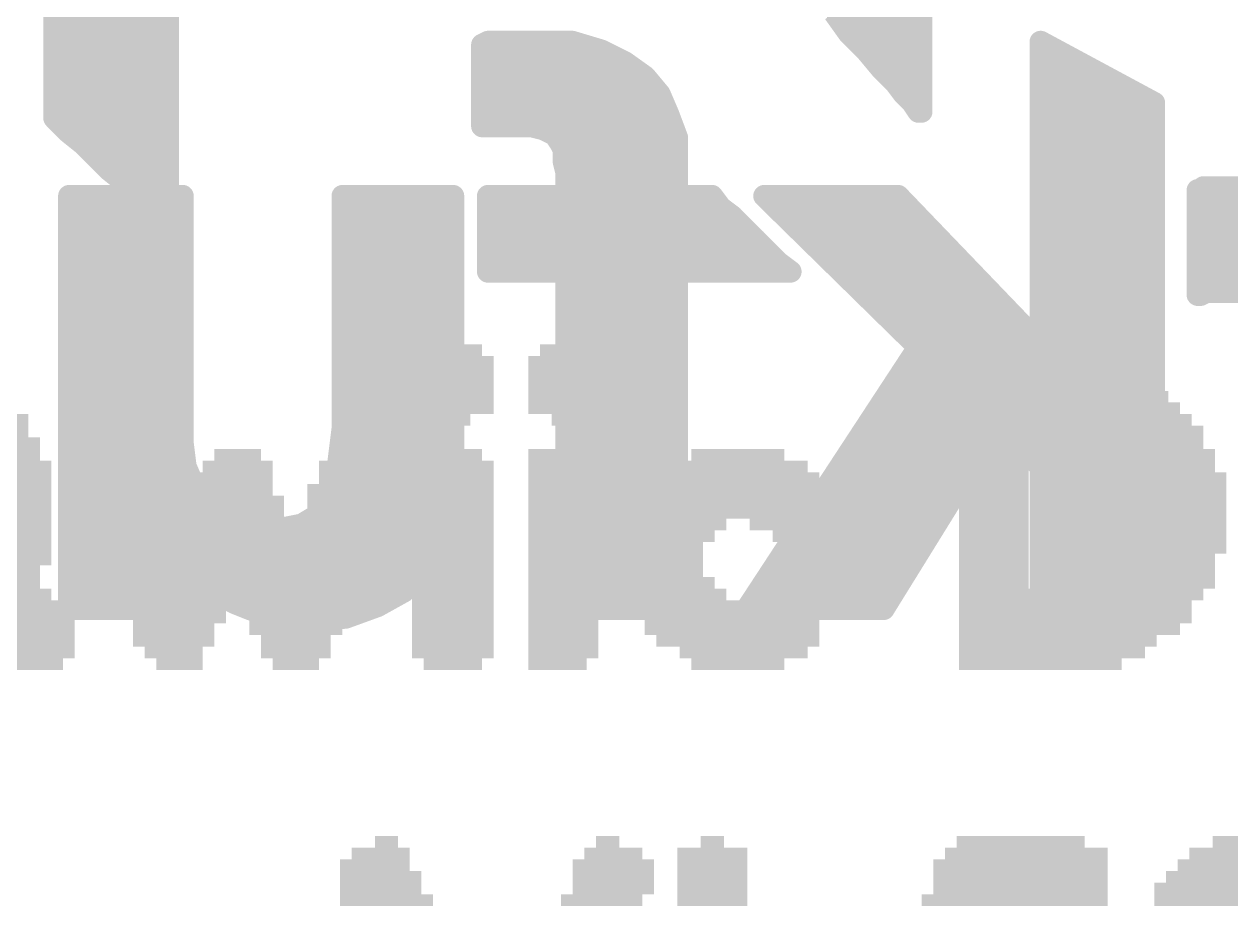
# Model space of a CAD drawing. Extents: x -15.2 to 25.5, y -11.4 to 25.5.
# Drawn here: x 8.47 to 12.619, y 19.731 to 22.763 of the extents above; entities that cross this region are included whole.
import ezdxf

# ---------------------------------------------------------------- set-up
doc = ezdxf.new("R2010")
doc.units = 0
doc.layers.add('21', color=41, linetype='CONTINUOUS')
doc.layers.add('22', color=40, linetype='CONTINUOUS')

# ---------------------------------------------------------------- blocks, each defined once
blk = doc.blocks.new('RECT')
blk.add_solid([(-0.5, -0.5), (0.5, -0.5), (-0.5, 0.5), (0.5, 0.5)])

msp = doc.modelspace()

# ---------------------------------------------------------------- linework, layer by layer
at = {"layer": '21', "const_width": 0.0762}
for points in [[(8.574, 22.44), (8.574, 24.28)], [(8.964, 23.11), (8.964, 22.09)], [(8.574, 22.7838), (8.964, 22.7838)], [(8.574, 22.7076), (8.964, 22.7076)], [(8.574, 22.6314), (8.964, 22.6314)], [(8.574, 22.5552), (8.964, 22.5552)], [(8.574, 22.479), (8.964, 22.479)], [(8.624, 22.39), (8.574, 22.44)], [(8.6112, 22.4028), (8.964, 22.4028)], [(8.674, 22.35), (8.624, 22.39)], [(8.714, 22.31), (8.674, 22.35)], [(8.6974, 22.3266), (8.964, 22.3266)], [(8.764, 22.26), (8.714, 22.31)], [(8.814, 22.22), (8.764, 22.26)], [(8.776, 22.2504), (8.964, 22.2504)], [(8.864, 22.18), (8.814, 22.22)], [(8.914, 22.13), (8.864, 22.18)], [(8.8698, 22.1742), (8.964, 22.1742)], [(8.964, 22.09), (8.914, 22.13)], [(8.954, 22.098), (8.964, 22.098)]]:
    msp.add_lwpolyline(points, dxfattribs=at)
at = {"layer": '21', "const_width": 0.0381}
for points in [[(8.574, 22.8028, 1), (8.574, 22.7647)], [(8.964, 22.7647, 1), (8.964, 22.8028)], [(8.574, 22.7266, 1), (8.574, 22.6885)], [(8.964, 22.6885, 1), (8.964, 22.7266)], [(8.574, 22.6505, 1), (8.574, 22.6124)], [(8.964, 22.6124, 1), (8.964, 22.6505)], [(8.574, 22.5743, 1), (8.574, 22.5362)], [(8.964, 22.5362, 1), (8.964, 22.5743)], [(8.574, 22.4981, 1), (8.574, 22.46)], [(8.964, 22.46, 1), (8.964, 22.4981)], [(8.5549, 22.44, 1), (8.593, 22.44)], [(8.5875, 22.4535, 1), (8.5605, 22.4265)], [(8.6112, 22.4219, 1), (8.6112, 22.3838)], [(8.6359, 22.4049, 1), (8.6121, 22.3751)], [(8.6105, 22.3765, 1), (8.6375, 22.4035)], [(8.964, 22.3838, 1), (8.964, 22.4219)], [(8.6875, 22.3635, 1), (8.6605, 22.3365)], [(8.6621, 22.3351, 1), (8.6859, 22.3649)], [(8.6974, 22.3457, 1), (8.6974, 22.3076)], [(8.964, 22.3076, 1), (8.964, 22.3457)], [(8.7275, 22.3235, 1), (8.7005, 22.2965)], [(8.7005, 22.2965, 1), (8.7275, 22.3235)], [(8.7759, 22.2749, 1), (8.7521, 22.2451)], [(8.7505, 22.2465, 1), (8.7775, 22.2735)], [(8.776, 22.2695, 1), (8.776, 22.2314)], [(8.964, 22.2314, 1), (8.964, 22.2695)], [(8.8259, 22.2349, 1), (8.8021, 22.2051)], [(8.8021, 22.2051, 1), (8.8259, 22.2349)], [(8.8775, 22.1935, 1), (8.8505, 22.1665)], [(8.8698, 22.1933, 1), (8.8698, 22.1552)], [(8.8521, 22.1651, 1), (8.8759, 22.1949)], [(8.964, 22.1552, 1), (8.964, 22.1933)], [(8.9259, 22.1449, 1), (8.9021, 22.1151)], [(8.9005, 22.1165, 1), (8.9275, 22.1435)], [(8.954, 22.1171, 1), (8.954, 22.079)], [(8.9521, 22.0751, 1), (8.9759, 22.1049)], [(8.964, 22.079, 1), (8.964, 22.1171)], [(8.945, 22.09, 1), (8.9831, 22.09)]]:
    msp.add_lwpolyline(points, format="xyb", dxfattribs=at)
at = {"layer": '22', "const_width": 0.0762}
for points in [[(11.555, 23.742), (11.555, 22.462)], [(11.305, 22.732), (11.255, 22.802)], [(11.268, 22.7838), (11.555, 22.7838)], [(10.065, 22.702), (10.045, 22.692)], [(10.355, 22.702), (10.065, 22.702)], [(10.455, 22.672), (10.355, 22.702)], [(11.365, 22.672), (11.305, 22.732)], [(11.3294, 22.7076), (11.555, 22.7076)], [(12.355, 22.492), (11.965, 22.702)], [(11.965, 22.702), (11.965, 21.662)], [(10.045, 22.692), (10.045, 22.412)], [(10.535, 22.632), (10.455, 22.672)], [(11.415, 22.612), (11.365, 22.672)], [(10.045, 22.6314), (10.5358, 22.6314)], [(10.605, 22.582), (10.535, 22.632)], [(11.3988, 22.6314), (11.555, 22.6314)], [(11.965, 22.6314), (12.0961, 22.6314)], [(10.655, 22.522), (10.605, 22.582)], [(11.465, 22.562), (11.415, 22.612)], [(10.045, 22.5552), (10.6273, 22.5552)], [(11.495, 22.522), (11.465, 22.562)], [(11.4701, 22.5552), (11.555, 22.5552)], [(11.965, 22.5552), (12.2376, 22.5552)], [(10.685, 22.452), (10.655, 22.522)], [(11.525, 22.492), (11.495, 22.522)], [(11.545, 22.462), (11.525, 22.492)], [(12.355, 20.752), (12.355, 22.492)], [(10.045, 22.479), (10.6734, 22.479)], [(10.715, 22.372), (10.685, 22.452)], [(11.5337, 22.479), (11.555, 22.479)], [(11.555, 22.462), (11.545, 22.462)], [(11.965, 22.479), (12.355, 22.479)], [(10.045, 22.412), (10.215, 22.412)], [(10.215, 22.412), (10.255, 22.402)], [(10.2518, 22.4028), (10.7035, 22.4028)], [(10.255, 22.402), (10.275, 22.392)], [(10.275, 22.392), (10.295, 22.382)], [(10.295, 22.382), (10.315, 22.352)], [(10.715, 22.172), (10.715, 22.372)], [(11.965, 22.4028), (12.355, 22.4028)], [(10.315, 22.352), (10.325, 22.332)], [(10.325, 22.332), (10.325, 22.292)], [(10.325, 22.3266), (10.715, 22.3266)], [(11.965, 22.3266), (12.355, 22.3266)], [(10.325, 22.292), (10.335, 22.252)], [(10.335, 22.252), (10.335, 22.172)], [(10.335, 22.2504), (10.715, 22.2504)], [(11.965, 22.2504), (12.355, 22.2504)], [(12.525, 22.202), (12.515, 22.192)], [(12.665, 22.202), (12.525, 22.202)], [(9.015, 22.172), (8.625, 22.172)], [(8.625, 22.172), (8.625, 20.932)], [(9.015, 21.322), (9.015, 22.172)], [(9.945, 22.172), (9.565, 22.172)], [(9.565, 22.172), (9.565, 21.372)], [(9.945, 21.172), (9.945, 22.172)], [(10.335, 22.172), (10.065, 22.172)], [(10.065, 22.172), (10.065, 21.912)], [(10.335, 22.1742), (10.715, 22.1742)], [(10.835, 22.172), (10.715, 22.172)], [(10.865, 22.132), (10.835, 22.172)], [(11.475, 22.172), (11.015, 22.172)], [(11.015, 22.172), (11.545, 21.652)], [(11.965, 21.662), (11.475, 22.172)], [(11.965, 22.1742), (12.355, 22.1742)], [(12.515, 22.192), (12.505, 22.192)], [(12.505, 22.192), (12.505, 21.832)], [(12.505, 22.1742), (12.7584, 22.1742)], [(10.905, 22.102), (10.865, 22.132)], [(8.625, 22.098), (9.015, 22.098)], [(9.565, 22.098), (9.945, 22.098)], [(10.065, 22.098), (10.909, 22.098)], [(10.935, 22.072), (10.905, 22.102)], [(11.0904, 22.098), (11.5461, 22.098)], [(11.965, 22.098), (12.355, 22.098)], [(12.505, 22.098), (12.895, 22.098)], [(10.965, 22.042), (10.935, 22.072)], [(11.005, 22.002), (10.965, 22.042)], [(8.625, 22.0218), (9.015, 22.0218)], [(9.565, 22.0218), (9.945, 22.0218)], [(10.065, 22.0218), (10.9852, 22.0218)], [(11.035, 21.972), (11.005, 22.002)], [(11.1681, 22.0218), (11.6193, 22.0218)], [(11.965, 22.0218), (12.355, 22.0218)], [(12.505, 22.0218), (12.9652, 22.0218)], [(11.065, 21.942), (11.035, 21.972)], [(8.625, 21.9456), (9.015, 21.9456)], [(9.565, 21.9456), (9.945, 21.9456)], [(10.065, 21.9456), (11.0614, 21.9456)], [(10.065, 21.912), (10.335, 21.912)], [(10.335, 21.912), (10.335, 20.752)], [(10.715, 21.912), (11.105, 21.912)], [(10.715, 21.762), (10.715, 21.912)], [(11.105, 21.912), (11.065, 21.942)], [(11.2458, 21.9456), (11.6925, 21.9456)], [(11.965, 21.9456), (12.355, 21.9456)], [(12.505, 21.9456), (13.0201, 21.9456)], [(8.625, 21.8694), (9.015, 21.8694)], [(9.565, 21.8694), (9.945, 21.8694)], [(10.335, 21.8694), (10.715, 21.8694)], [(11.3234, 21.8694), (11.7657, 21.8694)], [(11.965, 21.8694), (12.355, 21.8694)], [(12.505, 21.8694), (13.415, 21.8694)], [(12.505, 21.832), (12.515, 21.832)], [(12.515, 21.832), (12.535, 21.842)], [(12.535, 21.842), (12.645, 21.842)], [(12.645, 21.842), (12.745, 21.832)], [(8.625, 21.7932), (9.015, 21.7932)], [(9.565, 21.7932), (9.945, 21.7932)], [(10.335, 21.7932), (10.715, 21.7932)], [(11.4011, 21.7932), (11.8389, 21.7932)], [(11.965, 21.7932), (12.355, 21.7932)], [(10.715, 20.752), (10.715, 21.762)], [(8.625, 21.717), (9.015, 21.717)], [(9.565, 21.717), (9.945, 21.717)], [(10.335, 21.717), (10.715, 21.717)], [(11.4787, 21.717), (11.9122, 21.717)], [(11.965, 21.717), (12.355, 21.717)], [(8.625, 21.6408), (9.015, 21.6408)], [(9.565, 21.6408), (9.945, 21.6408)], [(10.335, 21.6408), (10.715, 21.6408)], [(11.545, 21.652), (10.955, 20.752)], [(11.5377, 21.6408), (12.355, 21.6408)], [(8.625, 21.5646), (9.015, 21.5646)], [(9.565, 21.5646), (9.945, 21.5646)], [(10.335, 21.5646), (10.715, 21.5646)], [(11.4877, 21.5646), (12.355, 21.5646)], [(8.625, 21.4884), (9.015, 21.4884)], [(9.565, 21.4884), (9.945, 21.4884)], [(10.335, 21.4884), (10.715, 21.4884)], [(11.4378, 21.4884), (12.355, 21.4884)], [(8.625, 21.4122), (9.015, 21.4122)], [(9.565, 21.372), (9.555, 21.292)], [(9.565, 21.4122), (9.945, 21.4122)], [(10.335, 21.4122), (10.715, 21.4122)], [(11.3878, 21.4122), (12.355, 21.4122)], [(11.425, 20.752), (11.815, 21.382)], [(11.815, 21.382), (11.965, 21.242)], [(8.625, 21.336), (9.015, 21.336)], [(9.5605, 21.336), (9.945, 21.336)], [(10.335, 21.336), (10.715, 21.336)], [(11.3378, 21.336), (11.7865, 21.336)], [(11.8643, 21.336), (12.355, 21.336)], [(9.025, 21.242), (9.015, 21.322)], [(9.555, 21.292), (9.545, 21.212)], [(8.625, 21.2598), (9.0228, 21.2598)], [(9.551, 21.2598), (9.945, 21.2598)], [(10.335, 21.2598), (10.715, 21.2598)], [(11.2879, 21.2598), (11.7393, 21.2598)], [(11.9459, 21.2598), (12.355, 21.2598)], [(9.055, 21.172), (9.025, 21.242)], [(9.545, 21.212), (9.535, 21.152)], [(11.965, 21.242), (11.965, 20.752)], [(8.625, 21.1836), (9.05, 21.1836)], [(9.085, 21.112), (9.055, 21.172)], [(9.5403, 21.1836), (9.945, 21.1836)], [(9.925, 21.062), (9.945, 21.172)], [(10.335, 21.1836), (10.715, 21.1836)], [(11.2379, 21.1836), (11.6922, 21.1836)], [(11.965, 21.1836), (12.355, 21.1836)], [(9.535, 21.152), (9.505, 21.112)], [(8.625, 21.1074), (9.0896, 21.1074)], [(9.125, 21.072), (9.085, 21.112)], [(9.505, 21.112), (9.475, 21.072)], [(9.5015, 21.1074), (9.9333, 21.1074)], [(10.335, 21.1074), (10.715, 21.1074)], [(11.188, 21.1074), (11.645, 21.1074)], [(11.965, 21.1074), (12.355, 21.1074)], [(9.175, 21.042), (9.125, 21.072)], [(9.235, 21.032), (9.175, 21.042)], [(9.425, 21.042), (9.375, 21.032)], [(9.475, 21.072), (9.425, 21.042)], [(9.895, 20.962), (9.925, 21.062)], [(8.625, 21.0312), (9.2414, 21.0312)], [(9.315, 21.022), (9.235, 21.032)], [(9.375, 21.032), (9.315, 21.022)], [(9.3702, 21.0312), (9.9158, 21.0312)], [(10.335, 21.0312), (10.715, 21.0312)], [(11.138, 21.0312), (11.5978, 21.0312)], [(11.965, 21.0312), (12.355, 21.0312)], [(9.845, 20.872), (9.895, 20.962)], [(8.625, 20.955), (9.8911, 20.955)], [(8.625, 20.932), (8.625, 20.752)], [(8.995, 20.752), (8.995, 20.952)], [(8.995, 20.952), (9.005, 20.952)], [(9.005, 20.952), (9.045, 20.892)], [(10.335, 20.955), (10.715, 20.955)], [(11.0881, 20.955), (11.5507, 20.955)], [(11.965, 20.955), (12.355, 20.955)], [(8.625, 20.8788), (8.995, 20.8788)], [(9.045, 20.892), (9.085, 20.842)], [(9.0556, 20.8788), (9.8488, 20.8788)], [(10.335, 20.8788), (10.715, 20.8788)], [(11.0381, 20.8788), (11.5035, 20.8788)], [(11.965, 20.8788), (12.355, 20.8788)], [(9.085, 20.842), (9.135, 20.802)], [(9.775, 20.812), (9.845, 20.872)], [(8.625, 20.8026), (8.995, 20.8026)], [(9.1342, 20.8026), (9.7581, 20.8026)], [(9.135, 20.802), (9.195, 20.772)], [(9.685, 20.762), (9.775, 20.812)], [(10.335, 20.8026), (10.715, 20.8026)], [(10.9882, 20.8026), (11.4563, 20.8026)], [(11.965, 20.8026), (12.355, 20.8026)], [(8.625, 20.752), (8.995, 20.752)], [(9.195, 20.772), (9.245, 20.752)], [(9.245, 20.752), (9.305, 20.732)], [(9.575, 20.722), (9.685, 20.762)], [(10.335, 20.752), (10.715, 20.752)], [(10.955, 20.752), (11.425, 20.752)], [(11.965, 20.752), (12.355, 20.752)], [(9.305, 20.732), (9.375, 20.722)], [(9.3442, 20.7264), (9.5871, 20.7264)], [(9.375, 20.722), (9.435, 20.712)], [(9.435, 20.712), (9.575, 20.722)]]:
    msp.add_lwpolyline(points, dxfattribs=at)
at = {"layer": '22', "const_width": 0.0381}
for points in [[(11.268, 22.8028, 1), (11.268, 22.7647)], [(11.555, 22.7647, 1), (11.555, 22.8028)], [(10.065, 22.7211, 1), (10.065, 22.683)], [(10.0735, 22.685, 1), (10.0565, 22.719)], [(10.3605, 22.7202, 1), (10.3495, 22.6838)], [(10.355, 22.683, 1), (10.355, 22.7211)], [(11.3185, 22.7455, 1), (11.2915, 22.7185)], [(11.2895, 22.7209, 1), (11.3205, 22.7431)], [(11.3294, 22.7266, 1), (11.3294, 22.6885)], [(11.555, 22.6885, 1), (11.555, 22.7266)], [(11.984, 22.702, 1), (11.9459, 22.702)], [(11.974, 22.7188, 1), (11.956, 22.6852)], [(10.064, 22.692, 1), (10.0259, 22.692)], [(10.0365, 22.709, 1), (10.0535, 22.675)], [(10.4635, 22.689, 1), (10.4465, 22.655)], [(10.4495, 22.6538, 1), (10.4605, 22.6902)], [(11.3796, 22.6842, 1), (11.3504, 22.6598)], [(11.3515, 22.6585, 1), (11.3785, 22.6855)], [(10.045, 22.6505, 1), (10.045, 22.6124)], [(10.5461, 22.6475, 1), (10.5239, 22.6165)], [(10.5265, 22.615, 1), (10.5435, 22.649)], [(10.5358, 22.6124, 1), (10.5358, 22.6505)], [(11.3988, 22.6505, 1), (11.3988, 22.6124)], [(11.555, 22.6124, 1), (11.555, 22.6505)], [(11.965, 22.6505, 1), (11.965, 22.6124)], [(12.0961, 22.6124, 1), (12.0961, 22.6505)], [(10.6196, 22.5942, 1), (10.5904, 22.5698)], [(10.5939, 22.5665, 1), (10.6161, 22.5975)], [(11.4285, 22.6255, 1), (11.4015, 22.5985)], [(11.4004, 22.5998, 1), (11.4296, 22.6242)], [(10.045, 22.5743, 1), (10.045, 22.5362)], [(10.6273, 22.5362, 1), (10.6273, 22.5743)], [(11.4802, 22.5734, 1), (11.4498, 22.5506)], [(11.4701, 22.5743, 1), (11.4701, 22.5362)], [(11.4515, 22.5485, 1), (11.4785, 22.5755)], [(11.555, 22.5362, 1), (11.555, 22.5743)], [(11.965, 22.5743, 1), (11.965, 22.5362)], [(12.2376, 22.5362, 1), (12.2376, 22.5743)], [(10.6725, 22.5295, 1), (10.6375, 22.5145)], [(10.6404, 22.5098, 1), (10.6696, 22.5342)], [(11.5085, 22.5355, 1), (11.4815, 22.5085)], [(11.4798, 22.5106, 1), (11.5102, 22.5334)], [(11.5409, 22.5026, 1), (11.5091, 22.4814)], [(12.3741, 22.492, 1), (12.336, 22.492)], [(10.045, 22.4981, 1), (10.045, 22.46)], [(10.7028, 22.4587, 1), (10.6672, 22.4453)], [(10.6734, 22.46, 1), (10.6734, 22.4981)], [(11.5115, 22.4785, 1), (11.5385, 22.5055)], [(11.5337, 22.4981, 1), (11.5337, 22.46)], [(11.545, 22.481, 1), (11.545, 22.4429)], [(11.5291, 22.4514, 1), (11.5609, 22.4726)], [(11.555, 22.46, 1), (11.555, 22.4981)], [(11.555, 22.4429, 1), (11.555, 22.481)], [(11.965, 22.4981, 1), (11.965, 22.46)], [(12.346, 22.4752, 1), (12.364, 22.5088)], [(12.355, 22.46, 1), (12.355, 22.4981)], [(10.045, 22.4311, 1), (10.045, 22.393)], [(10.2196, 22.4305, 1), (10.2104, 22.3935)], [(10.215, 22.393, 1), (10.215, 22.4311)], [(10.6675, 22.4445, 1), (10.7025, 22.4595)], [(11.5359, 22.462, 1), (11.574, 22.462)], [(10.0259, 22.412, 1), (10.064, 22.412)], [(10.2518, 22.4219, 1), (10.2518, 22.3838)], [(10.2635, 22.419, 1), (10.2465, 22.385)], [(10.2504, 22.3835, 1), (10.2596, 22.4205)], [(10.2835, 22.409, 1), (10.2665, 22.375)], [(10.2665, 22.375, 1), (10.2835, 22.409)], [(10.3109, 22.3926, 1), (10.2791, 22.3714)], [(10.2865, 22.365, 1), (10.3035, 22.399)], [(10.734, 22.372, 1), (10.6959, 22.372)], [(10.7035, 22.3838, 1), (10.7035, 22.4219)], [(11.965, 22.4219, 1), (11.965, 22.3838)], [(12.355, 22.3838, 1), (12.355, 22.4219)], [(10.332, 22.3605, 1), (10.298, 22.3435)], [(10.2991, 22.3414, 1), (10.3309, 22.3626)], [(10.3441, 22.332, 1), (10.306, 22.332)], [(10.325, 22.3457, 1), (10.325, 22.3076)], [(10.6972, 22.3653, 1), (10.7328, 22.3787)], [(10.715, 22.3076, 1), (10.715, 22.3457)], [(11.965, 22.3457, 1), (11.965, 22.3076)], [(12.355, 22.3076, 1), (12.355, 22.3457)], [(10.3435, 22.2966, 1), (10.3065, 22.2874)], [(10.308, 22.3235, 1), (10.342, 22.3405)], [(10.306, 22.292, 1), (10.3441, 22.292)], [(10.335, 22.2695, 1), (10.335, 22.2314)], [(10.3541, 22.252, 1), (10.316, 22.252)], [(10.715, 22.2314, 1), (10.715, 22.2695)], [(11.965, 22.2695, 1), (11.965, 22.2314)], [(12.355, 22.2314, 1), (12.355, 22.2695)], [(10.3165, 22.2474, 1), (10.3535, 22.2566)], [(12.525, 22.2211, 1), (12.525, 22.183)], [(12.5385, 22.1885, 1), (12.5115, 22.2155)], [(8.625, 22.1911, 1), (8.625, 22.153)], [(8.6441, 22.172, 1), (8.6059, 22.172)], [(9.0341, 22.172, 1), (8.996, 22.172)], [(9.015, 22.153, 1), (9.015, 22.1911)], [(9.565, 22.1911, 1), (9.565, 22.153)], [(9.5841, 22.172, 1), (9.546, 22.172)], [(9.9641, 22.172, 1), (9.926, 22.172)], [(9.945, 22.153, 1), (9.945, 22.1911)], [(10.065, 22.1911, 1), (10.065, 22.153)], [(10.0841, 22.172, 1), (10.046, 22.172)], [(10.335, 22.1933, 1), (10.335, 22.1552)], [(10.335, 22.153, 1), (10.335, 22.1911)], [(10.715, 22.1911, 1), (10.715, 22.153)], [(10.715, 22.1552, 1), (10.715, 22.1933)], [(10.8502, 22.1834, 1), (10.8198, 22.1606)], [(10.835, 22.153, 1), (10.835, 22.1911)], [(11.015, 22.1911, 1), (11.015, 22.153)], [(11.0283, 22.1856, 1), (11.0017, 22.1584)], [(11.4887, 22.1852, 1), (11.4613, 22.1588)], [(11.475, 22.153, 1), (11.475, 22.1911)], [(11.965, 22.1933, 1), (11.965, 22.1552)], [(12.355, 22.1552, 1), (12.355, 22.1933)], [(12.505, 22.2111, 1), (12.505, 22.173)], [(12.505, 22.1933, 1), (12.505, 22.1552)], [(12.5241, 22.192, 1), (12.486, 22.192)], [(12.5015, 22.2055, 1), (12.5285, 22.1785)], [(12.515, 22.173, 1), (12.515, 22.2111)], [(10.316, 22.172, 1), (10.3541, 22.172)], [(10.6959, 22.172, 1), (10.734, 22.172)], [(10.8764, 22.1472, 1), (10.8536, 22.1168)], [(10.8498, 22.1206, 1), (10.8802, 22.1434)], [(8.625, 22.1171, 1), (8.625, 22.079)], [(9.015, 22.079, 1), (9.015, 22.1171)], [(9.565, 22.1171, 1), (9.565, 22.079)], [(9.945, 22.079, 1), (9.945, 22.1171)], [(10.065, 22.1171, 1), (10.065, 22.079)], [(10.9185, 22.1155, 1), (10.8915, 22.0885)], [(10.8936, 22.0868, 1), (10.9164, 22.1172)], [(10.909, 22.079, 1), (10.909, 22.1171)], [(11.0904, 22.1171, 1), (11.0904, 22.079)], [(11.5461, 22.079, 1), (11.5461, 22.1171)], [(11.965, 22.1171, 1), (11.965, 22.079)], [(12.355, 22.079, 1), (12.355, 22.1171)], [(12.505, 22.1171, 1), (12.505, 22.079)], [(10.9485, 22.0855, 1), (10.9215, 22.0585)], [(10.9215, 22.0585, 1), (10.9485, 22.0855)], [(10.9785, 22.0555, 1), (10.9515, 22.0285)], [(10.9515, 22.0285, 1), (10.9785, 22.0555)], [(8.625, 22.0409, 1), (8.625, 22.0028)], [(9.015, 22.0028, 1), (9.015, 22.0409)], [(9.565, 22.0409, 1), (9.565, 22.0028)], [(9.945, 22.0028, 1), (9.945, 22.0409)], [(10.065, 22.0409, 1), (10.065, 22.0028)], [(10.9852, 22.0028, 1), (10.9852, 22.0409)], [(11.0185, 22.0155, 1), (10.9915, 21.9885)], [(10.9915, 21.9885, 1), (11.0185, 22.0155)], [(11.1681, 22.0409, 1), (11.1681, 22.0028)], [(11.6193, 22.0028, 1), (11.6193, 22.0409)], [(11.965, 22.0409, 1), (11.965, 22.0028)], [(12.355, 22.0028, 1), (12.355, 22.0409)], [(12.505, 22.0409, 1), (12.505, 22.0028)], [(11.0485, 21.9855, 1), (11.0215, 21.9585)], [(11.0215, 21.9585, 1), (11.0485, 21.9855)], [(8.625, 21.9647, 1), (8.625, 21.9266)], [(9.015, 21.9266, 1), (9.015, 21.9647)], [(9.565, 21.9647, 1), (9.565, 21.9266)], [(9.945, 21.9266, 1), (9.945, 21.9647)], [(10.065, 21.9647, 1), (10.065, 21.9266)], [(10.065, 21.9311, 1), (10.065, 21.893)], [(10.3541, 21.912, 1), (10.316, 21.912)], [(10.335, 21.893, 1), (10.335, 21.9311)], [(10.734, 21.912, 1), (10.6959, 21.912)], [(10.715, 21.9311, 1), (10.715, 21.893)], [(11.0764, 21.9572, 1), (11.0536, 21.9268)], [(11.0515, 21.9285, 1), (11.0785, 21.9555)], [(11.0614, 21.9266, 1), (11.0614, 21.9647)], [(11.105, 21.893, 1), (11.105, 21.9311)], [(11.2458, 21.9647, 1), (11.2458, 21.9266)], [(11.6925, 21.9266, 1), (11.6925, 21.9647)], [(11.965, 21.9647, 1), (11.965, 21.9266)], [(12.355, 21.9266, 1), (12.355, 21.9647)], [(12.505, 21.9647, 1), (12.505, 21.9266)], [(8.625, 21.8885, 1), (8.625, 21.8504)], [(9.015, 21.8504, 1), (9.015, 21.8885)], [(9.565, 21.8885, 1), (9.565, 21.8504)], [(9.945, 21.8504, 1), (9.945, 21.8885)], [(10.046, 21.912, 1), (10.0841, 21.912)], [(10.335, 21.8885, 1), (10.335, 21.8504)], [(10.715, 21.8504, 1), (10.715, 21.8885)], [(11.0936, 21.8968, 1), (11.1164, 21.9272)], [(11.3234, 21.8885, 1), (11.3234, 21.8504)], [(11.7657, 21.8504, 1), (11.7657, 21.8885)], [(11.965, 21.8885, 1), (11.965, 21.8504)], [(12.355, 21.8504, 1), (12.355, 21.8885)], [(12.505, 21.8885, 1), (12.505, 21.8504)], [(12.505, 21.8511, 1), (12.505, 21.813)], [(12.5065, 21.849, 1), (12.5235, 21.815)], [(12.515, 21.813, 1), (12.515, 21.8511)], [(12.535, 21.8611, 1), (12.535, 21.823)], [(12.5435, 21.825, 1), (12.5265, 21.859)], [(12.6469, 21.861, 1), (12.6431, 21.823)], [(8.625, 21.8123, 1), (8.625, 21.7742)], [(9.015, 21.7742, 1), (9.015, 21.8123)], [(9.565, 21.8123, 1), (9.565, 21.7742)], [(9.945, 21.7742, 1), (9.945, 21.8123)], [(10.335, 21.8123, 1), (10.335, 21.7742)], [(10.715, 21.7742, 1), (10.715, 21.8123)], [(11.4011, 21.8123, 1), (11.4011, 21.7742)], [(11.8389, 21.7742, 1), (11.8389, 21.8123)], [(11.965, 21.8123, 1), (11.965, 21.7742)], [(12.355, 21.7742, 1), (12.355, 21.8123)], [(12.486, 21.832, 1), (12.5241, 21.832)], [(10.734, 21.762, 1), (10.6959, 21.762)], [(8.625, 21.7361, 1), (8.625, 21.698)], [(9.015, 21.698, 1), (9.015, 21.7361)], [(9.565, 21.7361, 1), (9.565, 21.698)], [(9.945, 21.698, 1), (9.945, 21.7361)], [(10.335, 21.7361, 1), (10.335, 21.698)], [(10.6959, 21.762, 1), (10.734, 21.762)], [(10.715, 21.698, 1), (10.715, 21.7361)], [(11.4787, 21.7361, 1), (11.4787, 21.698)], [(11.9122, 21.698, 1), (11.9122, 21.7361)], [(11.965, 21.7361, 1), (11.965, 21.698)], [(12.355, 21.698, 1), (12.355, 21.7361)], [(8.625, 21.6599, 1), (8.625, 21.6218)], [(9.015, 21.6218, 1), (9.015, 21.6599)], [(9.565, 21.6599, 1), (9.565, 21.6218)], [(9.945, 21.6218, 1), (9.945, 21.6599)], [(10.335, 21.6599, 1), (10.335, 21.6218)], [(10.715, 21.6218, 1), (10.715, 21.6599)], [(11.5377, 21.6599, 1), (11.5377, 21.6218)], [(11.5609, 21.6416, 1), (11.5291, 21.6624)], [(11.5317, 21.6384, 1), (11.5583, 21.6656)], [(11.9459, 21.662, 1), (11.984, 21.662)], [(11.9513, 21.6488, 1), (11.9787, 21.6752)], [(12.355, 21.6218, 1), (12.355, 21.6599)], [(8.625, 21.5837, 1), (8.625, 21.5456)], [(9.015, 21.5456, 1), (9.015, 21.5837)], [(9.565, 21.5837, 1), (9.565, 21.5456)], [(9.945, 21.5456, 1), (9.945, 21.5837)], [(10.335, 21.5837, 1), (10.335, 21.5456)], [(10.715, 21.5456, 1), (10.715, 21.5837)], [(11.4877, 21.5837, 1), (11.4877, 21.5456)], [(12.355, 21.5456, 1), (12.355, 21.5837)], [(8.625, 21.5075, 1), (8.625, 21.4694)], [(9.015, 21.4694, 1), (9.015, 21.5075)], [(9.565, 21.5075, 1), (9.565, 21.4694)], [(9.945, 21.4694, 1), (9.945, 21.5075)], [(10.335, 21.5075, 1), (10.335, 21.4694)], [(10.715, 21.4694, 1), (10.715, 21.5075)], [(11.4378, 21.5075, 1), (11.4378, 21.4694)], [(12.355, 21.4694, 1), (12.355, 21.5075)], [(8.625, 21.4313, 1), (8.625, 21.3932)], [(9.015, 21.3932, 1), (9.015, 21.4313)], [(9.565, 21.4313, 1), (9.565, 21.3932)], [(9.5839, 21.3696, 1), (9.5461, 21.3744)], [(9.945, 21.3932, 1), (9.945, 21.4313)], [(10.335, 21.4313, 1), (10.335, 21.3932)], [(10.715, 21.3932, 1), (10.715, 21.4313)], [(11.3878, 21.4313, 1), (11.3878, 21.3932)], [(11.828, 21.3959, 1), (11.802, 21.3681)], [(11.8312, 21.372, 1), (11.7988, 21.392)], [(12.355, 21.3932, 1), (12.355, 21.4313)], [(8.625, 21.3551, 1), (8.625, 21.317)], [(9.015, 21.317, 1), (9.015, 21.3551)], [(9.5605, 21.3551, 1), (9.5605, 21.317)], [(9.546, 21.372, 1), (9.5841, 21.372)], [(9.945, 21.317, 1), (9.945, 21.3551)], [(10.335, 21.3551, 1), (10.335, 21.317)], [(10.715, 21.317, 1), (10.715, 21.3551)], [(11.3378, 21.3551, 1), (11.3378, 21.317)], [(11.7865, 21.317, 1), (11.7865, 21.3551)], [(11.8643, 21.3551, 1), (11.8643, 21.317)], [(12.355, 21.317, 1), (12.355, 21.3551)], [(9.0339, 21.3244, 1), (8.9961, 21.3196)], [(8.996, 21.322, 1), (9.0341, 21.322)], [(9.5739, 21.2896, 1), (9.5361, 21.2944)], [(8.625, 21.2789, 1), (8.625, 21.2408)], [(9.0228, 21.2408, 1), (9.0228, 21.2789)], [(9.551, 21.2789, 1), (9.551, 21.2408)], [(9.5361, 21.2944, 1), (9.5739, 21.2896)], [(9.945, 21.2408, 1), (9.945, 21.2789)], [(10.335, 21.2789, 1), (10.335, 21.2408)], [(10.715, 21.2408, 1), (10.715, 21.2789)], [(11.2879, 21.2789, 1), (11.2879, 21.2408)], [(11.7393, 21.2408, 1), (11.7393, 21.2789)], [(11.9459, 21.2789, 1), (11.9459, 21.2408)], [(12.355, 21.2408, 1), (12.355, 21.2789)], [(9.0425, 21.2495, 1), (9.0075, 21.2345)], [(9.0061, 21.2396, 1), (9.0439, 21.2444)], [(9.5638, 21.2089, 1), (9.5262, 21.2151)], [(11.984, 21.242, 1), (11.9459, 21.242)], [(11.952, 21.2281, 1), (11.978, 21.2559)], [(8.625, 21.2027, 1), (8.625, 21.1646)], [(9.072, 21.1805, 1), (9.038, 21.1635)], [(9.05, 21.1646, 1), (9.05, 21.2027)], [(9.5403, 21.2027, 1), (9.5403, 21.1646)], [(9.5261, 21.2144, 1), (9.5639, 21.2096)], [(9.9637, 21.1686, 1), (9.9263, 21.1754)], [(9.945, 21.1646, 1), (9.945, 21.2027)], [(10.335, 21.2027, 1), (10.335, 21.1646)], [(10.715, 21.1646, 1), (10.715, 21.2027)], [(11.2379, 21.2027, 1), (11.2379, 21.1646)], [(11.6922, 21.1646, 1), (11.6922, 21.2027)], [(11.965, 21.2027, 1), (11.965, 21.1646)], [(12.355, 21.1646, 1), (12.355, 21.2027)], [(9.0375, 21.1645, 1), (9.0725, 21.1795)], [(9.5162, 21.1551, 1), (9.5538, 21.1489)], [(9.5502, 21.1406, 1), (9.5198, 21.1634)], [(9.926, 21.172, 1), (9.9641, 21.172)], [(8.625, 21.1265, 1), (8.625, 21.0884)], [(9.0985, 21.1255, 1), (9.0715, 21.0985)], [(9.068, 21.1035, 1), (9.102, 21.1205)], [(9.0896, 21.0884, 1), (9.0896, 21.1265)], [(9.5015, 21.1265, 1), (9.5015, 21.0884)], [(9.4898, 21.1234, 1), (9.5202, 21.1006)], [(9.5202, 21.1006, 1), (9.4898, 21.1234)], [(9.9333, 21.0884, 1), (9.9333, 21.1265)], [(10.335, 21.1265, 1), (10.335, 21.0884)], [(10.715, 21.0884, 1), (10.715, 21.1265)], [(11.188, 21.1265, 1), (11.188, 21.0884)], [(11.645, 21.0884, 1), (11.645, 21.1265)], [(11.965, 21.1265, 1), (11.965, 21.0884)], [(12.355, 21.0884, 1), (12.355, 21.1265)], [(9.1348, 21.0883, 1), (9.1152, 21.0557)], [(9.1115, 21.0585, 1), (9.1385, 21.0855)], [(9.1781, 21.0608, 1), (9.1719, 21.0232)], [(9.1652, 21.0257, 1), (9.1848, 21.0583)], [(9.4152, 21.0583, 1), (9.4348, 21.0257)], [(9.4287, 21.0233, 1), (9.4213, 21.0607)], [(9.4598, 21.0834, 1), (9.4902, 21.0606)], [(9.4848, 21.0557, 1), (9.4652, 21.0883)], [(9.9063, 21.0654, 1), (9.9437, 21.0586)], [(9.9432, 21.0565, 1), (9.9068, 21.0675)], [(8.625, 21.0503, 1), (8.625, 21.0122)], [(9.2374, 21.0509, 1), (9.2326, 21.0131)], [(9.2319, 21.0132, 1), (9.2381, 21.0508)], [(9.2414, 21.0122, 1), (9.2414, 21.0503)], [(9.3119, 21.0408, 1), (9.3181, 21.0032)], [(9.3126, 21.0031, 1), (9.3174, 21.0409)], [(9.3702, 21.0503, 1), (9.3702, 21.0122)], [(9.3713, 21.0507, 1), (9.3787, 21.0133)], [(9.3781, 21.0132, 1), (9.3719, 21.0508)], [(9.9158, 21.0122, 1), (9.9158, 21.0503)], [(10.335, 21.0503, 1), (10.335, 21.0122)], [(10.715, 21.0122, 1), (10.715, 21.0503)], [(11.138, 21.0503, 1), (11.138, 21.0122)], [(11.5978, 21.0122, 1), (11.5978, 21.0503)], [(11.965, 21.0503, 1), (11.965, 21.0122)], [(12.355, 21.0122, 1), (12.355, 21.0503)], [(9.9117, 20.9527, 1), (9.8783, 20.9713)], [(8.625, 20.9741, 1), (8.625, 20.936)], [(8.6441, 20.932, 1), (8.6059, 20.932)], [(9.0141, 20.952, 1), (8.976, 20.952)], [(8.995, 20.9711, 1), (8.995, 20.933)], [(9.0209, 20.9626, 1), (8.9891, 20.9414)], [(9.005, 20.933, 1), (9.005, 20.9711)], [(9.8768, 20.9675, 1), (9.9132, 20.9565)], [(9.8911, 20.936, 1), (9.8911, 20.9741)], [(10.335, 20.9741, 1), (10.335, 20.936)], [(10.715, 20.936, 1), (10.715, 20.9741)], [(11.0881, 20.9741, 1), (11.0881, 20.936)], [(11.5507, 20.936, 1), (11.5507, 20.9741)], [(11.965, 20.9741, 1), (11.965, 20.936)], [(12.355, 20.936, 1), (12.355, 20.9741)], [(8.6059, 20.932, 1), (8.6441, 20.932)], [(8.625, 20.8979, 1), (8.625, 20.8598)], [(8.995, 20.8598, 1), (8.995, 20.8979)], [(9.0599, 20.9039, 1), (9.0301, 20.8801)], [(9.0291, 20.8814, 1), (9.0609, 20.9026)], [(9.0556, 20.8979, 1), (9.0556, 20.8598)], [(9.8488, 20.8598, 1), (9.8488, 20.8979)], [(10.335, 20.8979, 1), (10.335, 20.8598)], [(10.715, 20.8598, 1), (10.715, 20.8979)], [(11.0381, 20.8979, 1), (11.0381, 20.8598)], [(11.5035, 20.8598, 1), (11.5035, 20.8979)], [(11.965, 20.8979, 1), (11.965, 20.8598)], [(12.355, 20.8598, 1), (12.355, 20.8979)], [(9.0969, 20.8569, 1), (9.0731, 20.8271)], [(9.0701, 20.8301, 1), (9.0999, 20.8539)], [(9.8283, 20.8813, 1), (9.8617, 20.8627)], [(9.8574, 20.8575, 1), (9.8326, 20.8865)], [(8.625, 20.8217, 1), (8.625, 20.7836)], [(8.995, 20.7836, 1), (8.995, 20.8217)], [(9.1342, 20.8217, 1), (9.1342, 20.7836)], [(9.1435, 20.819, 1), (9.1265, 20.785)], [(9.1231, 20.7871, 1), (9.1469, 20.8169)], [(9.7626, 20.8265, 1), (9.7874, 20.7975)], [(9.7581, 20.7836, 1), (9.7581, 20.8217)], [(9.7843, 20.7953, 1), (9.7657, 20.8287)], [(10.335, 20.8217, 1), (10.335, 20.7836)], [(10.715, 20.7836, 1), (10.715, 20.8217)], [(10.9882, 20.8217, 1), (10.9882, 20.7836)], [(11.4563, 20.7836, 1), (11.4563, 20.8217)], [(11.965, 20.8217, 1), (11.965, 20.7836)], [(12.355, 20.7836, 1), (12.355, 20.8217)], [(8.625, 20.7711, 1), (8.625, 20.733)], [(8.995, 20.733, 1), (8.995, 20.7711)], [(9.2021, 20.7897, 1), (9.1879, 20.7543)], [(9.1865, 20.755, 1), (9.2035, 20.789)], [(9.251, 20.7701, 1), (9.239, 20.7339)], [(9.2379, 20.7343, 1), (9.2521, 20.7697)], [(9.6757, 20.7787, 1), (9.6943, 20.7453)], [(9.6915, 20.7441, 1), (9.6785, 20.7799)], [(10.335, 20.7711, 1), (10.335, 20.733)], [(10.715, 20.733, 1), (10.715, 20.7711)], [(10.955, 20.7711, 1), (10.955, 20.733)], [(11.425, 20.733, 1), (11.425, 20.7711)], [(11.965, 20.7711, 1), (11.965, 20.733)], [(12.355, 20.733, 1), (12.355, 20.7711)], [(8.6059, 20.752, 1), (8.6441, 20.752)], [(8.976, 20.752, 1), (9.0141, 20.752)], [(9.3077, 20.7509, 1), (9.3023, 20.7131)], [(9.299, 20.7139, 1), (9.311, 20.7501)], [(9.3442, 20.7455, 1), (9.3442, 20.7074)], [(9.3781, 20.7408, 1), (9.3719, 20.7032)], [(9.3723, 20.7031, 1), (9.3777, 20.7409)], [(9.4336, 20.731, 1), (9.4364, 20.693)], [(9.4319, 20.6932, 1), (9.4381, 20.7308)], [(9.5685, 20.7399, 1), (9.5815, 20.7041)], [(9.5764, 20.703, 1), (9.5736, 20.741)], [(9.5871, 20.7074, 1), (9.5871, 20.7455)], [(10.316, 20.752, 1), (10.3541, 20.752)], [(10.6959, 20.752, 1), (10.734, 20.752)], [(10.9391, 20.7624, 1), (10.9709, 20.7416)], [(11.4088, 20.762, 1), (11.4412, 20.742)], [(11.9459, 20.752, 1), (11.984, 20.752)], [(12.336, 20.752, 1), (12.3741, 20.752)]]:
    msp.add_lwpolyline(points, format="xyb", dxfattribs=at)

# ---------------------------------------------------------------- block references
at = {"layer": '21', "yscale": 0.04}
for p, xscale in [((9.944, 21.642), 0.2), ((10.324, 21.642), 0.16), ((9.944, 21.602), 0.28), ((10.324, 21.602), 0.24), ((11.944, 21.602), 0.36), ((9.944, 21.562), 0.28), ((10.324, 21.562), 0.24), ((11.984, 21.562), 0.6), ((9.944, 21.522), 0.28), ((10.324, 21.522), 0.24), ((12.024, 21.522), 0.68), ((9.944, 21.482), 0.28), ((10.324, 21.482), 0.24), ((12.044, 21.482), 0.72), ((9.964, 21.442), 0.24), ((10.324, 21.442), 0.24), ((12.064, 21.442), 0.76), ((8.044, 21.402), 0.88), ((9.944, 21.402), 0.12), ((10.324, 21.402), 0.08), ((12.084, 21.402), 0.8), ((8.044, 21.362), 0.88), ((12.104, 21.362), 0.84), ((8.344, 21.322), 0.36), ((11.804, 21.322), 0.24), ((12.344, 21.322), 0.36), ((8.364, 21.282), 0.32), ((8.784, 21.282), 0.2), ((9.204, 21.282), 0.16), ((9.604, 21.282), 0.16), ((9.944, 21.282), 0.2), ((10.304, 21.282), 0.2), ((10.924, 21.282), 0.32), ((11.804, 21.282), 0.24), ((12.404, 21.282), 0.32), ((8.404, 21.242), 0.32), ((8.764, 21.242), 0.24), ((9.204, 21.242), 0.24), ((9.604, 21.242), 0.24), ((9.944, 21.242), 0.28), ((10.324, 21.242), 0.24), ((10.924, 21.242), 0.48), ((11.804, 21.242), 0.24), ((12.424, 21.242), 0.28), ((8.424, 21.202), 0.28), ((8.784, 21.202), 0.28), ((9.184, 21.202), 0.28), ((9.624, 21.202), 0.28), ((9.944, 21.202), 0.28), ((10.324, 21.202), 0.24), ((10.924, 21.202), 0.56), ((11.804, 21.202), 0.24), ((12.444, 21.202), 0.32), ((8.424, 21.162), 0.28), ((8.784, 21.162), 0.28), ((9.184, 21.162), 0.28), ((9.604, 21.162), 0.32), ((9.944, 21.162), 0.28), ((10.324, 21.162), 0.24), ((10.904, 21.162), 0.6), ((11.804, 21.162), 0.24), ((12.464, 21.162), 0.28), ((8.424, 21.122), 0.28), ((8.784, 21.122), 0.28), ((9.204, 21.122), 0.32), ((9.584, 21.122), 0.28), ((9.944, 21.122), 0.28), ((10.324, 21.122), 0.24), ((10.904, 21.122), 0.6), ((11.804, 21.122), 0.24), ((12.464, 21.122), 0.28), ((8.424, 21.082), 0.28), ((8.824, 21.082), 0.28), ((9.184, 21.082), 0.36), ((9.584, 21.082), 0.28), ((9.944, 21.082), 0.28), ((10.324, 21.082), 0.24), ((10.884, 21.082), 0.64), ((11.804, 21.082), 0.24), ((12.464, 21.082), 0.28), ((8.424, 21.042), 0.28), ((8.824, 21.042), 0.28), ((9.344, 21.042), 0.68), ((9.944, 21.042), 0.28), ((10.324, 21.042), 0.24), ((10.724, 21.042), 0.32), ((11.064, 21.042), 0.2), ((11.804, 21.042), 0.24), ((12.464, 21.042), 0.28), ((8.424, 21.002), 0.28), ((9.204, 21.002), 0.96), ((9.944, 21.002), 0.28), ((10.324, 21.002), 0.24), ((10.684, 21.002), 0.32), ((11.084, 21.002), 0.08), ((11.804, 21.002), 0.24), ((12.464, 21.002), 0.28), ((8.424, 20.962), 0.28), ((9.184, 20.962), 0.92), ((9.944, 20.962), 0.28), ((10.324, 20.962), 0.24), ((10.664, 20.962), 0.28), ((11.804, 20.962), 0.24), ((12.464, 20.962), 0.28), ((8.424, 20.922), 0.28), ((9.204, 20.922), 0.88), ((9.944, 20.922), 0.28), ((10.324, 20.922), 0.24), ((10.664, 20.922), 0.28), ((11.804, 20.922), 0.24), ((12.424, 20.922), 0.28), ((8.384, 20.882), 0.28), ((9.204, 20.882), 0.88), ((9.944, 20.882), 0.28), ((10.324, 20.882), 0.24), ((10.664, 20.882), 0.28), ((11.804, 20.882), 0.24), ((12.404, 20.882), 0.32), ((8.364, 20.842), 0.32), ((9.184, 20.842), 0.84), ((9.944, 20.842), 0.28), ((10.324, 20.842), 0.24), ((10.684, 20.842), 0.32), ((11.084, 20.842), 0.08), ((11.804, 20.842), 0.24), ((12.384, 20.842), 0.36), ((8.344, 20.802), 0.44), ((8.984, 20.802), 0.36), ((9.404, 20.802), 0.4), ((9.944, 20.802), 0.28), ((10.324, 20.802), 0.24), ((10.724, 20.802), 0.32), ((11.064, 20.802), 0.2), ((12.104, 20.802), 0.84), ((8.984, 20.762), 0.36), ((9.404, 20.762), 0.32), ((9.944, 20.762), 0.28), ((10.324, 20.762), 0.24), ((10.884, 20.762), 0.64), ((12.084, 20.762), 0.8), ((9.004, 20.722), 0.32), ((9.404, 20.722), 0.32), ((9.944, 20.722), 0.28), ((10.324, 20.722), 0.24), ((10.904, 20.722), 0.6), ((12.084, 20.722), 0.8), ((8.164, 20.682), 0.96), ((8.984, 20.682), 0.28), ((9.404, 20.682), 0.32), ((9.944, 20.682), 0.28), ((10.324, 20.682), 0.24), ((10.904, 20.682), 0.6), ((12.064, 20.682), 0.76), ((8.184, 20.642), 0.92), ((8.504, 20.602), 0.28), ((8.984, 20.642), 0.28), ((8.984, 20.602), 0.2), ((9.404, 20.642), 0.24), ((9.404, 20.602), 0.24), ((9.944, 20.642), 0.28), ((9.944, 20.602), 0.28), ((10.324, 20.642), 0.24), ((10.324, 20.602), 0.24), ((10.924, 20.642), 0.56), ((10.944, 20.602), 0.44), ((12.024, 20.642), 0.68), ((12.004, 20.602), 0.64), ((8.524, 20.562), 0.16), ((9.004, 20.562), 0.16), ((9.404, 20.562), 0.16), ((9.944, 20.562), 0.2), ((10.304, 20.562), 0.2), ((10.924, 20.562), 0.32), ((11.964, 20.562), 0.56), ((9.716, 19.951), 0.08), ((10.476, 19.951), 0.08), ((10.836, 19.951), 0.08), ((11.896, 19.951), 0.44), ((12.696, 19.951), 0.28), ((9.696, 19.911), 0.2), ((10.496, 19.911), 0.2), ((10.836, 19.911), 0.24), ((11.916, 19.911), 0.56), ((12.696, 19.911), 0.44), ((9.676, 19.871), 0.24), ((10.496, 19.871), 0.28), ((10.836, 19.871), 0.24), ((11.896, 19.871), 0.6), ((12.696, 19.871), 0.52), ((9.696, 19.831), 0.28), ((10.496, 19.831), 0.28), ((10.836, 19.831), 0.24), ((11.896, 19.831), 0.6), ((12.696, 19.831), 0.6), ((9.696, 19.791), 0.28), ((10.496, 19.791), 0.28), ((10.836, 19.791), 0.24), ((11.896, 19.791), 0.6), ((12.696, 19.791), 0.68), ((9.716, 19.751), 0.32), ((10.456, 19.751), 0.28), ((10.836, 19.751), 0.24), ((11.876, 19.751), 0.64), ((12.696, 19.751), 0.68)]:
    msp.add_blockref('RECT', p, dxfattribs=dict(at, xscale=xscale))
for p in [(8.104, 20.762), (8.144, 20.722)]:
    msp.add_blockref('RECT', p, dxfattribs=at)

doc.saveas('drawing.dxf')
